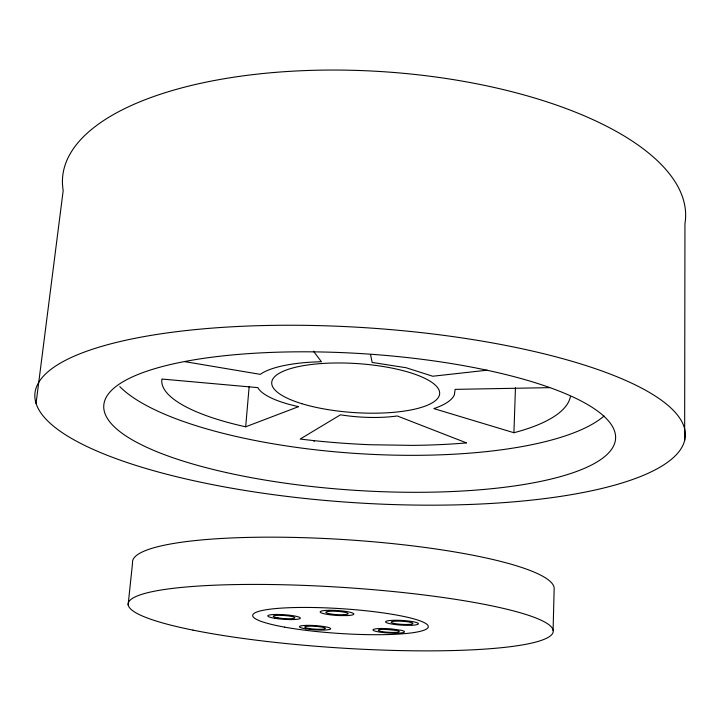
<?xml version="1.0" encoding="UTF-8"?>
<svg xmlns="http://www.w3.org/2000/svg" width="721" height="721" viewBox="0 0 721 721"><rect width="100%" height="100%" fill="white"/><g stroke="black" fill="none" stroke-linecap="round" stroke-linejoin="round"><path stroke-width="1.08" d="M684.644 440.441A325.91 87.665 3.7 0 0 216.805 327.767A325.91 87.665 3.7 0 0 178.844 477.275A325.91 87.665 3.7 0 0 684.644 440.441L684.95 223.636A312.148 126.995 3.7 0 0 373.73 71.136A312.148 126.995 3.7 0 0 63.196 190.533L36.05 403.472M553.079 630.677L554.179 588.156A211.298 35.798 3.7 0 0 339.032 539.263A211.298 35.798 3.7 0 0 132.547 562.975L128.113 604.991M549.708 387.646L455.149 389.367L454.356 394.883A109.105 32.03 3.9 0 1 433.844 408.6L513.92 432.726L515.461 387.781M314.041 441.64L314.113 440.648L300.152 439.062L340.501 414.8A61.979 17.655 3.7 0 0 397.271 415.963L466.541 442.91A266.076 80.824 3.8 0 1 412.574 445.38L370.549 444.74A266.076 80.824 3.8 0 1 314.113 440.648M245.681 426.796L298.557 406.653A77.661 22.54 4 0 1 257.857 387.637L161.91 379.039A157.755 45.216 4.2 0 0 245.681 426.796L249.151 386.591M487.126 370.206L432.726 376.236L406.175 367.755L372.144 362.42L370.621 354.858M184.711 361.627L260.254 374.343A93 27.01 3.9 0 1 321.422 361.744L313.392 351.118M570.419 396.568A217.255 63.98 3.8 0 1 513.92 432.726M604.072 416.008A254.306 74.867 3.7 0 1 360.707 453.752A254.306 74.867 3.7 0 1 119.767 386.582M343.971 614.716L338.717 614.716A11.185 1.64 3.7 0 1 326.054 611.967A11.185 1.64 3.7 0 1 342.799 611.949A11.185 1.64 3.7 0 1 343.971 614.716M347.468 615.572L339.573 615.581A16.853 2.469 3.7 0 1 320.512 611.426A16.853 2.469 3.7 0 1 345.765 611.417A16.853 2.469 3.7 0 1 347.468 615.572M408.465 624.449L405.986 624.494A10.914 1.559 3.4 0 1 392.251 622.935A10.914 1.559 3.4 0 1 396.379 621.151A10.914 1.559 3.4 0 1 410.817 622.403L412.187 622.845A10.914 1.559 3.4 0 1 408.465 624.449M411.7 625.26L407.978 625.341A16.448 2.343 3.4 0 1 387.294 622.98A16.448 2.343 3.4 0 1 393.549 620.294A16.448 2.343 3.4 0 1 415.305 622.187L417.36 622.854A16.448 2.343 3.4 0 1 411.7 625.26M395 632.398L392.639 632.434A10.473 1.433 3.5 0 1 379.057 630.83A10.473 1.433 3.5 0 1 384.807 629.307L397.136 630.505A10.473 1.433 3.5 0 1 395 632.398M398.145 633.155L394.585 633.218A15.781 2.163 3.5 0 1 374.145 630.803A15.781 2.163 3.5 0 1 382.797 628.496L390.971 628.847L401.408 630.316A15.781 2.163 3.5 0 1 398.145 633.155M226.556 472.615A256.451 68.423 3.7 0 0 615.554 438.9A256.451 68.423 3.7 0 0 236.876 354.534A256.451 68.423 3.7 0 0 226.556 472.615M301.865 403.697A84.159 24.55 3.8 0 0 438.467 397.244A84.159 24.55 3.8 0 0 326.838 363.231A84.159 24.55 3.8 0 0 301.865 403.697M284.651 627.144A87.98 12.428 3.7 0 0 427.057 628.64A87.98 12.428 3.7 0 0 309.642 607.461A87.98 12.428 3.7 0 0 284.651 627.144M193.021 630.136A212.974 30.318 3.7 0 0 546.824 638.112A212.974 30.318 3.7 0 0 281.866 584.722A212.974 30.318 3.7 0 0 193.021 630.136M274.782 618.285A16.313 2.307 4 0 0 300.278 618.33A16.313 2.307 4 0 0 277.116 614.454A16.313 2.307 4 0 0 274.782 618.285M305.884 628.847A15.655 2.127 3.8 0 0 330.579 628.964A15.655 2.127 3.8 0 0 308.651 625.35A15.655 2.127 3.8 0 0 305.884 628.847M308.994 628.487A10.391 1.415 3.8 0 0 325.36 628.559A10.391 1.415 3.8 0 0 310.769 626.161A10.391 1.415 3.8 0 0 308.994 628.487M277.936 617.879A10.824 1.532 4 0 0 294.835 617.906A10.824 1.532 4 0 0 279.424 615.328A10.824 1.532 4 0 0 277.936 617.879"/></g></svg>
